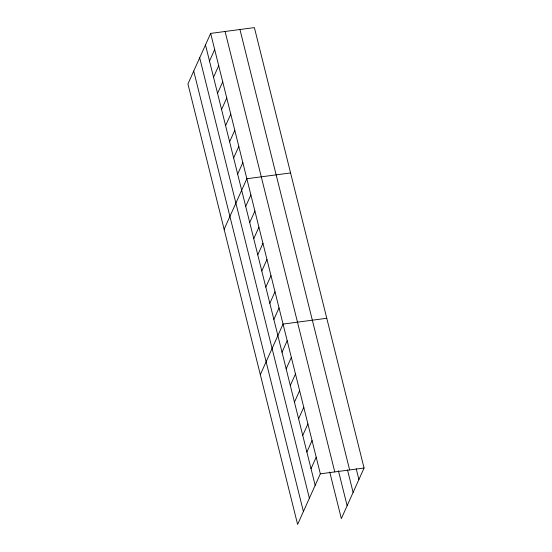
<?xml version="1.0" encoding="UTF-8"?>
<svg xmlns="http://www.w3.org/2000/svg" width="552" height="552" viewBox="0 0 552 552"><rect width="100%" height="100%" fill="white"/><g stroke="black" fill="none" stroke-linecap="round" stroke-linejoin="round"><path stroke-width="0.83" d="M210.657 33.396L187.935 83.966L297.611 524.4L320.339 473.83L210.657 33.396L254.389 27.6L364.065 468.034L341.343 518.604L329.737 472.015M209.512 61.044L214.68 49.542M213.534 77.197L218.702 65.695M217.557 93.343L222.725 81.841M221.58 109.496L226.748 97.994M225.602 125.642L230.77 114.14M229.618 141.795L234.793 130.293M233.641 157.941L238.809 146.439M237.664 174.087L242.832 162.592M224.126 229.308L246.854 178.738L290.58 172.942M245.709 206.386L250.877 194.884M249.732 222.539L254.9 211.036M253.754 238.685L258.922 227.182M257.77 254.838L262.945 243.335M261.793 270.984L266.961 259.481M265.816 287.137L270.984 275.634M269.838 303.283L275.006 291.78M273.861 319.435L279.029 307.933M260.323 374.649L283.052 324.079L326.777 318.283M282.024 352.224L287.192 340.722M286.171 368.86L291.339 357.358M290.311 385.496L295.479 373.994M294.457 402.139L299.626 390.637M298.597 418.775L303.766 407.272M302.744 435.411L307.912 423.915M306.884 452.053L312.052 440.551M311.031 468.689L316.199 457.187M320.339 473.83L364.065 468.034M356.206 468.717L358.897 479.536M239.954 29.511L349.637 469.945M347.512 469.966L353.107 492.425M338.431 470.773L347.132 505.715M225.092 31.485L334.774 471.919M205.489 44.898L315.171 485.332M199.693 57.787L309.375 498.221M193.724 71.077L303.407 511.504"/></g></svg>
